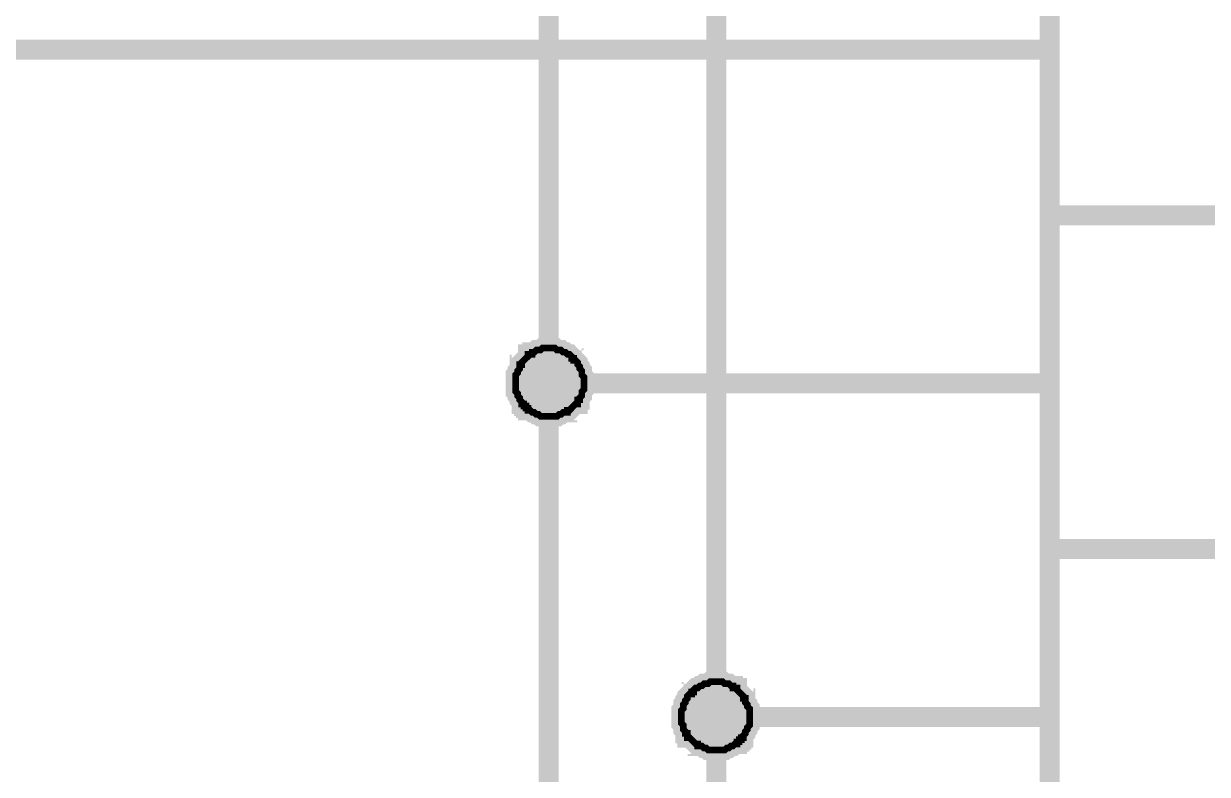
# Model space of a CAD drawing. Extents: x 260 to 1101, y 70 to 664.
# Drawn here: x 951.1 to 968.85, y 315.91 to 327.16 of the extents above; entities that cross this region are included whole.
import ezdxf

# ---------------------------------------------------------------- set-up
doc = ezdxf.new("R2010")
doc.units = 0
doc.header["$MEASUREMENT"] = 0
doc.layers.add('Sheet', color=255, linetype='CONTINUOUS')

msp = doc.modelspace()

# ---------------------------------------------------------------- linework, layer by layer
at = {"layer": 'Sheet', "const_width": 0.3}
msp.add_lwpolyline([(966.491, 399.283), (986.46, 399.283), (986.46, 274.27), (966.491, 274.27), (966.491, 399.283)], close=True, dxfattribs=at)
at = {"layer": 'Sheet'}
for points, const_width in [([(963.975, 336.776), (958.975, 336.776), (958.975, 321.771)], 0.3), ([(961.491, 331.775), (961.491, 316.769), (963.975, 316.769)], 0.3), ([(919.006, 306.797), (938.975, 306.797), (938.975, 326.773), (963.975, 326.773)], 0.3), ([(966.491, 326.773), (963.975, 326.773)], 0.3), ([(966.491, 324.287), (986.46, 324.287)], 0.3), ([(958.478, 321.771), (958.478, 321.802), (958.478, 321.833), (958.478, 321.833), (958.478, 321.864), (958.478, 321.895), (958.509, 321.926), (958.509, 321.957), (958.509, 321.957), (958.54, 321.989), (958.54, 322.02), (958.54, 322.051), (958.571, 322.051), (958.571, 322.082), (958.602, 322.113), (958.602, 322.113), (958.633, 322.144), (958.633, 322.144), (958.665, 322.175), (958.665, 322.206), (958.696, 322.206), (958.727, 322.206), (958.727, 322.237), (958.758, 322.237), (958.789, 322.268), (958.789, 322.268), (958.82, 322.268), (958.851, 322.268), (958.882, 322.299), (958.913, 322.299), (958.913, 322.299), (958.944, 322.299), (958.975, 322.299)], 0.3), ([(958.478, 321.771), (958.478, 321.802), (958.478, 321.833), (958.478, 321.833), (958.478, 321.864), (958.478, 321.895), (958.509, 321.926), (958.509, 321.957), (958.509, 321.957), (958.54, 321.989), (958.54, 322.02), (958.54, 322.051), (958.571, 322.051), (958.571, 322.082), (958.602, 322.113), (958.602, 322.113), (958.633, 322.144), (958.633, 322.144), (958.665, 322.175), (958.665, 322.206), (958.696, 322.206), (958.727, 322.206), (958.727, 322.237), (958.758, 322.237), (958.789, 322.268), (958.789, 322.268), (958.82, 322.268), (958.851, 322.268), (958.882, 322.299), (958.913, 322.299), (958.913, 322.299), (958.944, 322.299), (958.975, 322.299)], 0.3), ([(958.478, 321.771), (958.478, 321.802), (958.478, 321.833), (958.478, 321.833), (958.478, 321.864), (958.478, 321.895), (958.509, 321.926), (958.509, 321.957), (958.509, 321.957), (958.54, 321.989), (958.54, 322.02), (958.54, 322.051), (958.571, 322.051), (958.571, 322.082), (958.602, 322.113), (958.602, 322.113), (958.633, 322.144), (958.633, 322.144), (958.665, 322.175), (958.665, 322.206), (958.696, 322.206), (958.727, 322.206), (958.727, 322.237), (958.758, 322.237), (958.789, 322.268), (958.789, 322.268), (958.82, 322.268), (958.851, 322.268), (958.882, 322.299), (958.913, 322.299), (958.913, 322.299), (958.944, 322.299), (958.975, 322.299)], 0.3), ([(958.478, 321.771), (958.478, 321.802), (958.478, 321.833), (958.478, 321.833), (958.478, 321.864), (958.478, 321.895), (958.509, 321.926), (958.509, 321.957), (958.509, 321.957), (958.54, 321.989), (958.54, 322.02), (958.54, 322.051), (958.571, 322.051), (958.571, 322.082), (958.602, 322.113), (958.602, 322.113), (958.633, 322.144), (958.633, 322.144), (958.665, 322.175), (958.665, 322.206), (958.696, 322.206), (958.727, 322.206), (958.727, 322.237), (958.758, 322.237), (958.789, 322.268), (958.789, 322.268), (958.82, 322.268), (958.851, 322.268), (958.882, 322.299), (958.913, 322.299), (958.913, 322.299), (958.944, 322.299), (958.975, 322.299)], 0.3), ([(958.975, 322.299), (958.975, 322.299)], 0.3), ([(958.975, 322.299), (959.006, 322.299), (959.037, 322.299), (959.037, 322.299), (959.068, 322.299), (959.099, 322.268), (959.13, 322.268), (959.161, 322.268), (959.161, 322.268), (959.192, 322.237), (959.224, 322.237), (959.255, 322.206), (959.255, 322.206), (959.286, 322.206), (959.317, 322.175), (959.317, 322.144), (959.348, 322.144), (959.348, 322.113), (959.379, 322.113), (959.41, 322.082), (959.41, 322.051), (959.41, 322.051), (959.441, 322.02), (959.441, 321.989), (959.472, 321.957), (959.472, 321.957), (959.472, 321.926), (959.472, 321.895), (959.503, 321.864), (959.503, 321.833), (959.503, 321.833), (959.503, 321.802), (959.503, 321.771)], 0.3), ([(958.975, 322.299), (958.975, 322.299)], 0.3), ([(958.975, 322.299), (959.006, 322.299), (959.037, 322.299), (959.037, 322.299), (959.068, 322.299), (959.099, 322.268), (959.13, 322.268), (959.161, 322.268), (959.161, 322.268), (959.192, 322.237), (959.224, 322.237), (959.255, 322.206), (959.255, 322.206), (959.286, 322.206), (959.317, 322.175), (959.317, 322.144), (959.348, 322.144), (959.348, 322.113), (959.379, 322.113), (959.41, 322.082), (959.41, 322.051), (959.41, 322.051), (959.441, 322.02), (959.441, 321.989), (959.472, 321.957), (959.472, 321.957), (959.472, 321.926), (959.472, 321.895), (959.503, 321.864), (959.503, 321.833), (959.503, 321.833), (959.503, 321.802), (959.503, 321.771)], 0.3), ([(958.975, 322.299), (958.975, 322.299)], 0.3), ([(958.975, 322.299), (959.006, 322.299), (959.037, 322.299), (959.037, 322.299), (959.068, 322.299), (959.099, 322.268), (959.13, 322.268), (959.161, 322.268), (959.161, 322.268), (959.192, 322.237), (959.224, 322.237), (959.255, 322.206), (959.255, 322.206), (959.286, 322.206), (959.317, 322.175), (959.317, 322.144), (959.348, 322.144), (959.348, 322.113), (959.379, 322.113), (959.41, 322.082), (959.41, 322.051), (959.41, 322.051), (959.441, 322.02), (959.441, 321.989), (959.472, 321.957), (959.472, 321.957), (959.472, 321.926), (959.472, 321.895), (959.503, 321.864), (959.503, 321.833), (959.503, 321.833), (959.503, 321.802), (959.503, 321.771)], 0.3), ([(958.975, 322.299), (958.975, 322.299)], 0.3), ([(958.975, 322.299), (959.006, 322.299), (959.037, 322.299), (959.037, 322.299), (959.068, 322.299), (959.099, 322.268), (959.13, 322.268), (959.161, 322.268), (959.161, 322.268), (959.192, 322.237), (959.224, 322.237), (959.255, 322.206), (959.255, 322.206), (959.286, 322.206), (959.317, 322.175), (959.317, 322.144), (959.348, 322.144), (959.348, 322.113), (959.379, 322.113), (959.41, 322.082), (959.41, 322.051), (959.41, 322.051), (959.441, 322.02), (959.441, 321.989), (959.472, 321.957), (959.472, 321.957), (959.472, 321.926), (959.472, 321.895), (959.503, 321.864), (959.503, 321.833), (959.503, 321.833), (959.503, 321.802), (959.503, 321.771)], 0.3), ([(958.478, 321.771), (958.478, 321.802), (958.478, 321.833), (958.478, 321.833), (958.478, 321.864), (958.478, 321.895), (958.509, 321.926), (958.509, 321.957), (958.509, 321.957), (958.54, 321.989), (958.54, 322.02), (958.54, 322.051), (958.571, 322.051), (958.571, 322.082), (958.602, 322.113), (958.602, 322.113), (958.633, 322.144), (958.633, 322.144), (958.665, 322.175), (958.665, 322.206), (958.696, 322.206), (958.727, 322.206), (958.727, 322.237), (958.758, 322.237), (958.789, 322.268), (958.789, 322.268), (958.82, 322.268), (958.851, 322.268), (958.882, 322.299), (958.913, 322.299), (958.913, 322.299), (958.944, 322.299), (958.975, 322.299)], 0.0991), ([(958.478, 321.771), (958.478, 321.802), (958.478, 321.833), (958.478, 321.833), (958.478, 321.864), (958.478, 321.895), (958.509, 321.926), (958.509, 321.957), (958.509, 321.957), (958.54, 321.989), (958.54, 322.02), (958.54, 322.051), (958.571, 322.051), (958.571, 322.082), (958.602, 322.113), (958.602, 322.113), (958.633, 322.144), (958.633, 322.144), (958.665, 322.175), (958.665, 322.206), (958.696, 322.206), (958.727, 322.206), (958.727, 322.237), (958.758, 322.237), (958.789, 322.268), (958.789, 322.268), (958.82, 322.268), (958.851, 322.268), (958.882, 322.299), (958.913, 322.299), (958.913, 322.299), (958.944, 322.299), (958.975, 322.299)], 0.0991), ([(958.478, 321.771), (958.478, 321.802), (958.478, 321.833), (958.478, 321.833), (958.478, 321.864), (958.478, 321.895), (958.509, 321.926), (958.509, 321.957), (958.509, 321.957), (958.54, 321.989), (958.54, 322.02), (958.54, 322.051), (958.571, 322.051), (958.571, 322.082), (958.602, 322.113), (958.602, 322.113), (958.633, 322.144), (958.633, 322.144), (958.665, 322.175), (958.665, 322.206), (958.696, 322.206), (958.727, 322.206), (958.727, 322.237), (958.758, 322.237), (958.789, 322.268), (958.789, 322.268), (958.82, 322.268), (958.851, 322.268), (958.882, 322.299), (958.913, 322.299), (958.913, 322.299), (958.944, 322.299), (958.975, 322.299)], 0.0991), ([(958.478, 321.771), (958.478, 321.802), (958.478, 321.833), (958.478, 321.833), (958.478, 321.864), (958.478, 321.895), (958.509, 321.926), (958.509, 321.957), (958.509, 321.957), (958.54, 321.989), (958.54, 322.02), (958.54, 322.051), (958.571, 322.051), (958.571, 322.082), (958.602, 322.113), (958.602, 322.113), (958.633, 322.144), (958.633, 322.144), (958.665, 322.175), (958.665, 322.206), (958.696, 322.206), (958.727, 322.206), (958.727, 322.237), (958.758, 322.237), (958.789, 322.268), (958.789, 322.268), (958.82, 322.268), (958.851, 322.268), (958.882, 322.299), (958.913, 322.299), (958.913, 322.299), (958.944, 322.299), (958.975, 322.299)], 0.0991), ([(958.975, 322.299), (958.975, 322.299)], 0.0991), ([(958.975, 322.299), (959.006, 322.299), (959.037, 322.299), (959.037, 322.299), (959.068, 322.299), (959.099, 322.268), (959.13, 322.268), (959.161, 322.268), (959.161, 322.268), (959.192, 322.237), (959.224, 322.237), (959.255, 322.206), (959.255, 322.206), (959.286, 322.206), (959.317, 322.175), (959.317, 322.144), (959.348, 322.144), (959.348, 322.113), (959.379, 322.113), (959.41, 322.082), (959.41, 322.051), (959.41, 322.051), (959.441, 322.02), (959.441, 321.989), (959.472, 321.957), (959.472, 321.957), (959.472, 321.926), (959.472, 321.895), (959.503, 321.864), (959.503, 321.833), (959.503, 321.833), (959.503, 321.802), (959.503, 321.771)], 0.0991), ([(958.975, 322.299), (958.975, 322.299)], 0.0991), ([(958.975, 322.299), (959.006, 322.299), (959.037, 322.299), (959.037, 322.299), (959.068, 322.299), (959.099, 322.268), (959.13, 322.268), (959.161, 322.268), (959.161, 322.268), (959.192, 322.237), (959.224, 322.237), (959.255, 322.206), (959.255, 322.206), (959.286, 322.206), (959.317, 322.175), (959.317, 322.144), (959.348, 322.144), (959.348, 322.113), (959.379, 322.113), (959.41, 322.082), (959.41, 322.051), (959.41, 322.051), (959.441, 322.02), (959.441, 321.989), (959.472, 321.957), (959.472, 321.957), (959.472, 321.926), (959.472, 321.895), (959.503, 321.864), (959.503, 321.833), (959.503, 321.833), (959.503, 321.802), (959.503, 321.771)], 0.0991), ([(958.975, 322.299), (958.975, 322.299)], 0.0991), ([(958.975, 322.299), (959.006, 322.299), (959.037, 322.299), (959.037, 322.299), (959.068, 322.299), (959.099, 322.268), (959.13, 322.268), (959.161, 322.268), (959.161, 322.268), (959.192, 322.237), (959.224, 322.237), (959.255, 322.206), (959.255, 322.206), (959.286, 322.206), (959.317, 322.175), (959.317, 322.144), (959.348, 322.144), (959.348, 322.113), (959.379, 322.113), (959.41, 322.082), (959.41, 322.051), (959.41, 322.051), (959.441, 322.02), (959.441, 321.989), (959.472, 321.957), (959.472, 321.957), (959.472, 321.926), (959.472, 321.895), (959.503, 321.864), (959.503, 321.833), (959.503, 321.833), (959.503, 321.802), (959.503, 321.771)], 0.0991), ([(958.975, 322.299), (958.975, 322.299)], 0.0991), ([(958.975, 322.299), (959.006, 322.299), (959.037, 322.299), (959.037, 322.299), (959.068, 322.299), (959.099, 322.268), (959.13, 322.268), (959.161, 322.268), (959.161, 322.268), (959.192, 322.237), (959.224, 322.237), (959.255, 322.206), (959.255, 322.206), (959.286, 322.206), (959.317, 322.175), (959.317, 322.144), (959.348, 322.144), (959.348, 322.113), (959.379, 322.113), (959.41, 322.082), (959.41, 322.051), (959.41, 322.051), (959.441, 322.02), (959.441, 321.989), (959.472, 321.957), (959.472, 321.957), (959.472, 321.926), (959.472, 321.895), (959.503, 321.864), (959.503, 321.833), (959.503, 321.833), (959.503, 321.802), (959.503, 321.771)], 0.0991), ([(958.975, 321.274), (958.944, 321.274), (958.913, 321.274), (958.913, 321.274), (958.882, 321.274), (958.851, 321.274), (958.82, 321.305), (958.789, 321.305), (958.789, 321.305), (958.758, 321.336), (958.727, 321.336), (958.727, 321.336), (958.696, 321.367), (958.665, 321.367), (958.665, 321.398), (958.633, 321.398), (958.633, 321.429), (958.602, 321.429), (958.602, 321.46), (958.571, 321.46), (958.571, 321.491), (958.54, 321.523), (958.54, 321.523), (958.54, 321.554), (958.509, 321.585), (958.509, 321.585), (958.509, 321.616), (958.478, 321.647), (958.478, 321.678), (958.478, 321.709), (958.478, 321.709), (958.478, 321.74), (958.478, 321.771)], 0.3), ([(958.478, 321.771), (958.478, 321.771)], 0.3), ([(958.975, 321.274), (958.944, 321.274), (958.913, 321.274), (958.913, 321.274), (958.882, 321.274), (958.851, 321.274), (958.82, 321.305), (958.789, 321.305), (958.789, 321.305), (958.758, 321.336), (958.727, 321.336), (958.727, 321.336), (958.696, 321.367), (958.665, 321.367), (958.665, 321.398), (958.633, 321.398), (958.633, 321.429), (958.602, 321.429), (958.602, 321.46), (958.571, 321.46), (958.571, 321.491), (958.54, 321.523), (958.54, 321.523), (958.54, 321.554), (958.509, 321.585), (958.509, 321.585), (958.509, 321.616), (958.478, 321.647), (958.478, 321.678), (958.478, 321.709), (958.478, 321.709), (958.478, 321.74), (958.478, 321.771)], 0.3), ([(958.478, 321.771), (958.478, 321.771)], 0.3), ([(958.975, 321.274), (958.944, 321.274), (958.913, 321.274), (958.913, 321.274), (958.882, 321.274), (958.851, 321.274), (958.82, 321.305), (958.789, 321.305), (958.789, 321.305), (958.758, 321.336), (958.727, 321.336), (958.727, 321.336), (958.696, 321.367), (958.665, 321.367), (958.665, 321.398), (958.633, 321.398), (958.633, 321.429), (958.602, 321.429), (958.602, 321.46), (958.571, 321.46), (958.571, 321.491), (958.54, 321.523), (958.54, 321.523), (958.54, 321.554), (958.509, 321.585), (958.509, 321.585), (958.509, 321.616), (958.478, 321.647), (958.478, 321.678), (958.478, 321.709), (958.478, 321.709), (958.478, 321.74), (958.478, 321.771)], 0.3), ([(958.478, 321.771), (958.478, 321.771)], 0.3), ([(958.975, 321.274), (958.944, 321.274), (958.913, 321.274), (958.913, 321.274), (958.882, 321.274), (958.851, 321.274), (958.82, 321.305), (958.789, 321.305), (958.789, 321.305), (958.758, 321.336), (958.727, 321.336), (958.727, 321.336), (958.696, 321.367), (958.665, 321.367), (958.665, 321.398), (958.633, 321.398), (958.633, 321.429), (958.602, 321.429), (958.602, 321.46), (958.571, 321.46), (958.571, 321.491), (958.54, 321.523), (958.54, 321.523), (958.54, 321.554), (958.509, 321.585), (958.509, 321.585), (958.509, 321.616), (958.478, 321.647), (958.478, 321.678), (958.478, 321.709), (958.478, 321.709), (958.478, 321.74), (958.478, 321.771)], 0.3), ([(958.478, 321.771), (958.478, 321.771)], 0.3), ([(963.975, 321.771), (958.975, 321.771), (958.975, 306.797)], 0.3), ([(959.503, 321.771), (959.503, 321.74), (959.503, 321.709), (959.503, 321.709), (959.503, 321.678), (959.472, 321.647), (959.472, 321.616), (959.472, 321.585), (959.472, 321.585), (959.441, 321.554), (959.441, 321.523), (959.41, 321.523), (959.41, 321.491), (959.41, 321.46), (959.379, 321.46), (959.348, 321.429), (959.348, 321.429), (959.317, 321.398), (959.317, 321.398), (959.286, 321.367), (959.255, 321.367), (959.255, 321.336), (959.224, 321.336), (959.192, 321.336), (959.161, 321.305), (959.161, 321.305), (959.13, 321.305), (959.099, 321.274), (959.068, 321.274), (959.037, 321.274), (959.037, 321.274), (959.006, 321.274), (958.975, 321.274)], 0.3), ([(959.503, 321.771), (959.503, 321.74), (959.503, 321.709), (959.503, 321.709), (959.503, 321.678), (959.472, 321.647), (959.472, 321.616), (959.472, 321.585), (959.472, 321.585), (959.441, 321.554), (959.441, 321.523), (959.41, 321.523), (959.41, 321.491), (959.41, 321.46), (959.379, 321.46), (959.348, 321.429), (959.348, 321.429), (959.317, 321.398), (959.317, 321.398), (959.286, 321.367), (959.255, 321.367), (959.255, 321.336), (959.224, 321.336), (959.192, 321.336), (959.161, 321.305), (959.161, 321.305), (959.13, 321.305), (959.099, 321.274), (959.068, 321.274), (959.037, 321.274), (959.037, 321.274), (959.006, 321.274), (958.975, 321.274)], 0.3), ([(959.503, 321.771), (959.503, 321.74), (959.503, 321.709), (959.503, 321.709), (959.503, 321.678), (959.472, 321.647), (959.472, 321.616), (959.472, 321.585), (959.472, 321.585), (959.441, 321.554), (959.441, 321.523), (959.41, 321.523), (959.41, 321.491), (959.41, 321.46), (959.379, 321.46), (959.348, 321.429), (959.348, 321.429), (959.317, 321.398), (959.317, 321.398), (959.286, 321.367), (959.255, 321.367), (959.255, 321.336), (959.224, 321.336), (959.192, 321.336), (959.161, 321.305), (959.161, 321.305), (959.13, 321.305), (959.099, 321.274), (959.068, 321.274), (959.037, 321.274), (959.037, 321.274), (959.006, 321.274), (958.975, 321.274)], 0.3), ([(959.503, 321.771), (959.503, 321.74), (959.503, 321.709), (959.503, 321.709), (959.503, 321.678), (959.472, 321.647), (959.472, 321.616), (959.472, 321.585), (959.472, 321.585), (959.441, 321.554), (959.441, 321.523), (959.41, 321.523), (959.41, 321.491), (959.41, 321.46), (959.379, 321.46), (959.348, 321.429), (959.348, 321.429), (959.317, 321.398), (959.317, 321.398), (959.286, 321.367), (959.255, 321.367), (959.255, 321.336), (959.224, 321.336), (959.192, 321.336), (959.161, 321.305), (959.161, 321.305), (959.13, 321.305), (959.099, 321.274), (959.068, 321.274), (959.037, 321.274), (959.037, 321.274), (959.006, 321.274), (958.975, 321.274)], 0.3), ([(959.503, 321.771), (959.503, 321.771), (959.503, 321.771), (959.503, 321.771), (959.503, 321.771), (959.503, 321.771), (959.503, 321.771), (959.503, 321.771), (959.503, 321.771), (959.503, 321.771), (959.503, 321.771), (959.503, 321.771), (959.503, 321.771), (959.503, 321.771), (959.503, 321.771), (959.503, 321.771), (959.503, 321.771), (959.503, 321.771), (959.503, 321.771), (959.503, 321.771), (959.503, 321.771), (959.503, 321.771), (959.503, 321.771), (959.503, 321.771), (959.503, 321.771), (959.503, 321.771), (959.503, 321.771), (959.503, 321.771), (959.503, 321.771), (959.503, 321.771), (959.503, 321.771), (959.503, 321.771), (959.503, 321.771)], 0.3), ([(959.503, 321.771), (959.503, 321.771)], 0.3), ([(959.503, 321.771), (959.503, 321.771), (959.503, 321.771), (959.503, 321.771), (959.503, 321.771), (959.503, 321.771), (959.503, 321.771), (959.503, 321.771), (959.503, 321.771), (959.503, 321.771), (959.503, 321.771), (959.503, 321.771), (959.503, 321.771), (959.503, 321.771), (959.503, 321.771), (959.503, 321.771), (959.503, 321.771), (959.503, 321.771), (959.503, 321.771), (959.503, 321.771), (959.503, 321.771), (959.503, 321.771), (959.503, 321.771), (959.503, 321.771), (959.503, 321.771), (959.503, 321.771), (959.503, 321.771), (959.503, 321.771), (959.503, 321.771), (959.503, 321.771), (959.503, 321.771), (959.503, 321.771), (959.503, 321.771)], 0.3), ([(959.503, 321.771), (959.503, 321.771)], 0.3), ([(959.503, 321.771), (959.503, 321.771), (959.503, 321.771), (959.503, 321.771), (959.503, 321.771), (959.503, 321.771), (959.503, 321.771), (959.503, 321.771), (959.503, 321.771), (959.503, 321.771), (959.503, 321.771), (959.503, 321.771), (959.503, 321.771), (959.503, 321.771), (959.503, 321.771), (959.503, 321.771), (959.503, 321.771), (959.503, 321.771), (959.503, 321.771), (959.503, 321.771), (959.503, 321.771), (959.503, 321.771), (959.503, 321.771), (959.503, 321.771), (959.503, 321.771), (959.503, 321.771), (959.503, 321.771), (959.503, 321.771), (959.503, 321.771), (959.503, 321.771), (959.503, 321.771), (959.503, 321.771), (959.503, 321.771)], 0.3), ([(959.503, 321.771), (959.503, 321.771)], 0.3), ([(959.503, 321.771), (959.503, 321.771), (959.503, 321.771), (959.503, 321.771), (959.503, 321.771), (959.503, 321.771), (959.503, 321.771), (959.503, 321.771), (959.503, 321.771), (959.503, 321.771), (959.503, 321.771), (959.503, 321.771), (959.503, 321.771), (959.503, 321.771), (959.503, 321.771), (959.503, 321.771), (959.503, 321.771), (959.503, 321.771), (959.503, 321.771), (959.503, 321.771), (959.503, 321.771), (959.503, 321.771), (959.503, 321.771), (959.503, 321.771), (959.503, 321.771), (959.503, 321.771), (959.503, 321.771), (959.503, 321.771), (959.503, 321.771), (959.503, 321.771), (959.503, 321.771), (959.503, 321.771), (959.503, 321.771)], 0.3), ([(959.503, 321.771), (959.503, 321.771)], 0.3), ([(966.491, 321.771), (963.975, 321.771)], 0.3), ([(958.975, 321.274), (958.944, 321.274), (958.913, 321.274), (958.913, 321.274), (958.882, 321.274), (958.851, 321.274), (958.82, 321.305), (958.789, 321.305), (958.789, 321.305), (958.758, 321.336), (958.727, 321.336), (958.727, 321.336), (958.696, 321.367), (958.665, 321.367), (958.665, 321.398), (958.633, 321.398), (958.633, 321.429), (958.602, 321.429), (958.602, 321.46), (958.571, 321.46), (958.571, 321.491), (958.54, 321.523), (958.54, 321.523), (958.54, 321.554), (958.509, 321.585), (958.509, 321.585), (958.509, 321.616), (958.478, 321.647), (958.478, 321.678), (958.478, 321.709), (958.478, 321.709), (958.478, 321.74), (958.478, 321.771)], 0.0991), ([(958.478, 321.771), (958.478, 321.771)], 0.0991), ([(958.975, 321.274), (958.944, 321.274), (958.913, 321.274), (958.913, 321.274), (958.882, 321.274), (958.851, 321.274), (958.82, 321.305), (958.789, 321.305), (958.789, 321.305), (958.758, 321.336), (958.727, 321.336), (958.727, 321.336), (958.696, 321.367), (958.665, 321.367), (958.665, 321.398), (958.633, 321.398), (958.633, 321.429), (958.602, 321.429), (958.602, 321.46), (958.571, 321.46), (958.571, 321.491), (958.54, 321.523), (958.54, 321.523), (958.54, 321.554), (958.509, 321.585), (958.509, 321.585), (958.509, 321.616), (958.478, 321.647), (958.478, 321.678), (958.478, 321.709), (958.478, 321.709), (958.478, 321.74), (958.478, 321.771)], 0.0991), ([(958.478, 321.771), (958.478, 321.771)], 0.0991), ([(958.975, 321.274), (958.944, 321.274), (958.913, 321.274), (958.913, 321.274), (958.882, 321.274), (958.851, 321.274), (958.82, 321.305), (958.789, 321.305), (958.789, 321.305), (958.758, 321.336), (958.727, 321.336), (958.727, 321.336), (958.696, 321.367), (958.665, 321.367), (958.665, 321.398), (958.633, 321.398), (958.633, 321.429), (958.602, 321.429), (958.602, 321.46), (958.571, 321.46), (958.571, 321.491), (958.54, 321.523), (958.54, 321.523), (958.54, 321.554), (958.509, 321.585), (958.509, 321.585), (958.509, 321.616), (958.478, 321.647), (958.478, 321.678), (958.478, 321.709), (958.478, 321.709), (958.478, 321.74), (958.478, 321.771)], 0.0991), ([(958.478, 321.771), (958.478, 321.771)], 0.0991), ([(958.975, 321.274), (958.944, 321.274), (958.913, 321.274), (958.913, 321.274), (958.882, 321.274), (958.851, 321.274), (958.82, 321.305), (958.789, 321.305), (958.789, 321.305), (958.758, 321.336), (958.727, 321.336), (958.727, 321.336), (958.696, 321.367), (958.665, 321.367), (958.665, 321.398), (958.633, 321.398), (958.633, 321.429), (958.602, 321.429), (958.602, 321.46), (958.571, 321.46), (958.571, 321.491), (958.54, 321.523), (958.54, 321.523), (958.54, 321.554), (958.509, 321.585), (958.509, 321.585), (958.509, 321.616), (958.478, 321.647), (958.478, 321.678), (958.478, 321.709), (958.478, 321.709), (958.478, 321.74), (958.478, 321.771)], 0.0991), ([(958.478, 321.771), (958.478, 321.771)], 0.0991), ([(959.503, 321.771), (959.503, 321.74), (959.503, 321.709), (959.503, 321.709), (959.503, 321.678), (959.472, 321.647), (959.472, 321.616), (959.472, 321.585), (959.472, 321.585), (959.441, 321.554), (959.441, 321.523), (959.41, 321.523), (959.41, 321.491), (959.41, 321.46), (959.379, 321.46), (959.348, 321.429), (959.348, 321.429), (959.317, 321.398), (959.317, 321.398), (959.286, 321.367), (959.255, 321.367), (959.255, 321.336), (959.224, 321.336), (959.192, 321.336), (959.161, 321.305), (959.161, 321.305), (959.13, 321.305), (959.099, 321.274), (959.068, 321.274), (959.037, 321.274), (959.037, 321.274), (959.006, 321.274), (958.975, 321.274)], 0.0991), ([(959.503, 321.771), (959.503, 321.74), (959.503, 321.709), (959.503, 321.709), (959.503, 321.678), (959.472, 321.647), (959.472, 321.616), (959.472, 321.585), (959.472, 321.585), (959.441, 321.554), (959.441, 321.523), (959.41, 321.523), (959.41, 321.491), (959.41, 321.46), (959.379, 321.46), (959.348, 321.429), (959.348, 321.429), (959.317, 321.398), (959.317, 321.398), (959.286, 321.367), (959.255, 321.367), (959.255, 321.336), (959.224, 321.336), (959.192, 321.336), (959.161, 321.305), (959.161, 321.305), (959.13, 321.305), (959.099, 321.274), (959.068, 321.274), (959.037, 321.274), (959.037, 321.274), (959.006, 321.274), (958.975, 321.274)], 0.0991), ([(959.503, 321.771), (959.503, 321.74), (959.503, 321.709), (959.503, 321.709), (959.503, 321.678), (959.472, 321.647), (959.472, 321.616), (959.472, 321.585), (959.472, 321.585), (959.441, 321.554), (959.441, 321.523), (959.41, 321.523), (959.41, 321.491), (959.41, 321.46), (959.379, 321.46), (959.348, 321.429), (959.348, 321.429), (959.317, 321.398), (959.317, 321.398), (959.286, 321.367), (959.255, 321.367), (959.255, 321.336), (959.224, 321.336), (959.192, 321.336), (959.161, 321.305), (959.161, 321.305), (959.13, 321.305), (959.099, 321.274), (959.068, 321.274), (959.037, 321.274), (959.037, 321.274), (959.006, 321.274), (958.975, 321.274)], 0.0991), ([(959.503, 321.771), (959.503, 321.74), (959.503, 321.709), (959.503, 321.709), (959.503, 321.678), (959.472, 321.647), (959.472, 321.616), (959.472, 321.585), (959.472, 321.585), (959.441, 321.554), (959.441, 321.523), (959.41, 321.523), (959.41, 321.491), (959.41, 321.46), (959.379, 321.46), (959.348, 321.429), (959.348, 321.429), (959.317, 321.398), (959.317, 321.398), (959.286, 321.367), (959.255, 321.367), (959.255, 321.336), (959.224, 321.336), (959.192, 321.336), (959.161, 321.305), (959.161, 321.305), (959.13, 321.305), (959.099, 321.274), (959.068, 321.274), (959.037, 321.274), (959.037, 321.274), (959.006, 321.274), (958.975, 321.274)], 0.0991), ([(959.503, 321.771), (959.503, 321.771), (959.503, 321.771), (959.503, 321.771), (959.503, 321.771), (959.503, 321.771), (959.503, 321.771), (959.503, 321.771), (959.503, 321.771), (959.503, 321.771), (959.503, 321.771), (959.503, 321.771), (959.503, 321.771), (959.503, 321.771), (959.503, 321.771), (959.503, 321.771), (959.503, 321.771), (959.503, 321.771), (959.503, 321.771), (959.503, 321.771), (959.503, 321.771), (959.503, 321.771), (959.503, 321.771), (959.503, 321.771), (959.503, 321.771), (959.503, 321.771), (959.503, 321.771), (959.503, 321.771), (959.503, 321.771), (959.503, 321.771), (959.503, 321.771), (959.503, 321.771), (959.503, 321.771)], 0.0991), ([(959.503, 321.771), (959.503, 321.771)], 0.0991), ([(959.503, 321.771), (959.503, 321.771), (959.503, 321.771), (959.503, 321.771), (959.503, 321.771), (959.503, 321.771), (959.503, 321.771), (959.503, 321.771), (959.503, 321.771), (959.503, 321.771), (959.503, 321.771), (959.503, 321.771), (959.503, 321.771), (959.503, 321.771), (959.503, 321.771), (959.503, 321.771), (959.503, 321.771), (959.503, 321.771), (959.503, 321.771), (959.503, 321.771), (959.503, 321.771), (959.503, 321.771), (959.503, 321.771), (959.503, 321.771), (959.503, 321.771), (959.503, 321.771), (959.503, 321.771), (959.503, 321.771), (959.503, 321.771), (959.503, 321.771), (959.503, 321.771), (959.503, 321.771), (959.503, 321.771)], 0.0991), ([(959.503, 321.771), (959.503, 321.771)], 0.0991), ([(959.503, 321.771), (959.503, 321.771), (959.503, 321.771), (959.503, 321.771), (959.503, 321.771), (959.503, 321.771), (959.503, 321.771), (959.503, 321.771), (959.503, 321.771), (959.503, 321.771), (959.503, 321.771), (959.503, 321.771), (959.503, 321.771), (959.503, 321.771), (959.503, 321.771), (959.503, 321.771), (959.503, 321.771), (959.503, 321.771), (959.503, 321.771), (959.503, 321.771), (959.503, 321.771), (959.503, 321.771), (959.503, 321.771), (959.503, 321.771), (959.503, 321.771), (959.503, 321.771), (959.503, 321.771), (959.503, 321.771), (959.503, 321.771), (959.503, 321.771), (959.503, 321.771), (959.503, 321.771), (959.503, 321.771)], 0.0991), ([(959.503, 321.771), (959.503, 321.771)], 0.0991), ([(959.503, 321.771), (959.503, 321.771), (959.503, 321.771), (959.503, 321.771), (959.503, 321.771), (959.503, 321.771), (959.503, 321.771), (959.503, 321.771), (959.503, 321.771), (959.503, 321.771), (959.503, 321.771), (959.503, 321.771), (959.503, 321.771), (959.503, 321.771), (959.503, 321.771), (959.503, 321.771), (959.503, 321.771), (959.503, 321.771), (959.503, 321.771), (959.503, 321.771), (959.503, 321.771), (959.503, 321.771), (959.503, 321.771), (959.503, 321.771), (959.503, 321.771), (959.503, 321.771), (959.503, 321.771), (959.503, 321.771), (959.503, 321.771), (959.503, 321.771), (959.503, 321.771), (959.503, 321.771), (959.503, 321.771)], 0.0991), ([(959.503, 321.771), (959.503, 321.771)], 0.0991), ([(966.491, 319.286), (986.46, 319.286)], 0.3), ([(960.963, 316.769), (960.963, 316.8), (960.963, 316.831), (960.963, 316.831), (960.963, 316.862), (960.994, 316.894), (960.994, 316.925), (960.994, 316.956), (960.994, 316.956), (961.025, 316.987), (961.025, 317.018), (961.056, 317.049), (961.056, 317.049), (961.056, 317.08), (961.087, 317.111), (961.118, 317.111), (961.118, 317.142), (961.149, 317.142), (961.149, 317.173), (961.18, 317.204), (961.211, 317.204), (961.211, 317.204), (961.242, 317.235), (961.273, 317.235), (961.304, 317.266), (961.304, 317.266), (961.335, 317.266), (961.366, 317.266), (961.397, 317.297), (961.429, 317.297), (961.429, 317.297), (961.46, 317.297), (961.491, 317.297)], 0.3), ([(960.963, 316.769), (960.963, 316.8), (960.963, 316.831), (960.963, 316.831), (960.963, 316.862), (960.994, 316.894), (960.994, 316.925), (960.994, 316.956), (960.994, 316.956), (961.025, 316.987), (961.025, 317.018), (961.056, 317.049), (961.056, 317.049), (961.056, 317.08), (961.087, 317.111), (961.118, 317.111), (961.118, 317.142), (961.149, 317.142), (961.149, 317.173), (961.18, 317.204), (961.211, 317.204), (961.211, 317.204), (961.242, 317.235), (961.273, 317.235), (961.304, 317.266), (961.304, 317.266), (961.335, 317.266), (961.366, 317.266), (961.397, 317.297), (961.429, 317.297), (961.429, 317.297), (961.46, 317.297), (961.491, 317.297)], 0.3), ([(960.963, 316.769), (960.963, 316.8), (960.963, 316.831), (960.963, 316.831), (960.963, 316.862), (960.994, 316.894), (960.994, 316.925), (960.994, 316.956), (960.994, 316.956), (961.025, 316.987), (961.025, 317.018), (961.056, 317.049), (961.056, 317.049), (961.056, 317.08), (961.087, 317.111), (961.118, 317.111), (961.118, 317.142), (961.149, 317.142), (961.149, 317.173), (961.18, 317.204), (961.211, 317.204), (961.211, 317.204), (961.242, 317.235), (961.273, 317.235), (961.304, 317.266), (961.304, 317.266), (961.335, 317.266), (961.366, 317.266), (961.397, 317.297), (961.429, 317.297), (961.429, 317.297), (961.46, 317.297), (961.491, 317.297)], 0.3), ([(960.963, 316.769), (960.963, 316.8), (960.963, 316.831), (960.963, 316.831), (960.963, 316.862), (960.994, 316.894), (960.994, 316.925), (960.994, 316.956), (960.994, 316.956), (961.025, 316.987), (961.025, 317.018), (961.056, 317.049), (961.056, 317.049), (961.056, 317.08), (961.087, 317.111), (961.118, 317.111), (961.118, 317.142), (961.149, 317.142), (961.149, 317.173), (961.18, 317.204), (961.211, 317.204), (961.211, 317.204), (961.242, 317.235), (961.273, 317.235), (961.304, 317.266), (961.304, 317.266), (961.335, 317.266), (961.366, 317.266), (961.397, 317.297), (961.429, 317.297), (961.429, 317.297), (961.46, 317.297), (961.491, 317.297)], 0.3), ([(960.963, 316.769), (960.963, 316.8), (960.963, 316.831), (960.963, 316.831), (960.963, 316.862), (960.994, 316.894), (960.994, 316.925), (960.994, 316.956), (960.994, 316.956), (961.025, 316.987), (961.025, 317.018), (961.056, 317.049), (961.056, 317.049), (961.056, 317.08), (961.087, 317.111), (961.118, 317.111), (961.118, 317.142), (961.149, 317.142), (961.149, 317.173), (961.18, 317.204), (961.211, 317.204), (961.211, 317.204), (961.242, 317.235), (961.273, 317.235), (961.304, 317.266), (961.304, 317.266), (961.335, 317.266), (961.366, 317.266), (961.397, 317.297), (961.429, 317.297), (961.429, 317.297), (961.46, 317.297), (961.491, 317.297)], 0.0991), ([(960.963, 316.769), (960.963, 316.8), (960.963, 316.831), (960.963, 316.831), (960.963, 316.862), (960.994, 316.894), (960.994, 316.925), (960.994, 316.956), (960.994, 316.956), (961.025, 316.987), (961.025, 317.018), (961.056, 317.049), (961.056, 317.049), (961.056, 317.08), (961.087, 317.111), (961.118, 317.111), (961.118, 317.142), (961.149, 317.142), (961.149, 317.173), (961.18, 317.204), (961.211, 317.204), (961.211, 317.204), (961.242, 317.235), (961.273, 317.235), (961.304, 317.266), (961.304, 317.266), (961.335, 317.266), (961.366, 317.266), (961.397, 317.297), (961.429, 317.297), (961.429, 317.297), (961.46, 317.297), (961.491, 317.297)], 0.0991), ([(960.963, 316.769), (960.963, 316.8), (960.963, 316.831), (960.963, 316.831), (960.963, 316.862), (960.994, 316.894), (960.994, 316.925), (960.994, 316.956), (960.994, 316.956), (961.025, 316.987), (961.025, 317.018), (961.056, 317.049), (961.056, 317.049), (961.056, 317.08), (961.087, 317.111), (961.118, 317.111), (961.118, 317.142), (961.149, 317.142), (961.149, 317.173), (961.18, 317.204), (961.211, 317.204), (961.211, 317.204), (961.242, 317.235), (961.273, 317.235), (961.304, 317.266), (961.304, 317.266), (961.335, 317.266), (961.366, 317.266), (961.397, 317.297), (961.429, 317.297), (961.429, 317.297), (961.46, 317.297), (961.491, 317.297)], 0.0991), ([(960.963, 316.769), (960.963, 316.8), (960.963, 316.831), (960.963, 316.831), (960.963, 316.862), (960.994, 316.894), (960.994, 316.925), (960.994, 316.956), (960.994, 316.956), (961.025, 316.987), (961.025, 317.018), (961.056, 317.049), (961.056, 317.049), (961.056, 317.08), (961.087, 317.111), (961.118, 317.111), (961.118, 317.142), (961.149, 317.142), (961.149, 317.173), (961.18, 317.204), (961.211, 317.204), (961.211, 317.204), (961.242, 317.235), (961.273, 317.235), (961.304, 317.266), (961.304, 317.266), (961.335, 317.266), (961.366, 317.266), (961.397, 317.297), (961.429, 317.297), (961.429, 317.297), (961.46, 317.297), (961.491, 317.297)], 0.0991), ([(961.491, 317.297), (961.491, 317.297)], 0.3), ([(961.491, 317.297), (961.522, 317.297), (961.553, 317.297), (961.553, 317.297), (961.584, 317.297), (961.615, 317.266), (961.646, 317.266), (961.677, 317.266), (961.677, 317.266), (961.708, 317.235), (961.739, 317.235), (961.739, 317.204), (961.77, 317.204), (961.801, 317.204), (961.801, 317.173), (961.832, 317.142), (961.832, 317.142), (961.863, 317.111), (961.863, 317.111), (961.894, 317.08), (961.894, 317.049), (961.925, 317.049), (961.925, 317.018), (961.925, 316.987), (961.956, 316.956), (961.956, 316.956), (961.956, 316.925), (961.988, 316.894), (961.988, 316.862), (961.988, 316.831), (961.988, 316.831), (961.988, 316.8), (961.988, 316.769)], 0.3), ([(961.491, 317.297), (961.491, 317.297)], 0.3), ([(961.491, 317.297), (961.522, 317.297), (961.553, 317.297), (961.553, 317.297), (961.584, 317.297), (961.615, 317.266), (961.646, 317.266), (961.677, 317.266), (961.677, 317.266), (961.708, 317.235), (961.739, 317.235), (961.739, 317.204), (961.77, 317.204), (961.801, 317.204), (961.801, 317.173), (961.832, 317.142), (961.832, 317.142), (961.863, 317.111), (961.863, 317.111), (961.894, 317.08), (961.894, 317.049), (961.925, 317.049), (961.925, 317.018), (961.925, 316.987), (961.956, 316.956), (961.956, 316.956), (961.956, 316.925), (961.988, 316.894), (961.988, 316.862), (961.988, 316.831), (961.988, 316.831), (961.988, 316.8), (961.988, 316.769)], 0.3), ([(961.491, 317.297), (961.491, 317.297)], 0.3), ([(961.491, 317.297), (961.522, 317.297), (961.553, 317.297), (961.553, 317.297), (961.584, 317.297), (961.615, 317.266), (961.646, 317.266), (961.677, 317.266), (961.677, 317.266), (961.708, 317.235), (961.739, 317.235), (961.739, 317.204), (961.77, 317.204), (961.801, 317.204), (961.801, 317.173), (961.832, 317.142), (961.832, 317.142), (961.863, 317.111), (961.863, 317.111), (961.894, 317.08), (961.894, 317.049), (961.925, 317.049), (961.925, 317.018), (961.925, 316.987), (961.956, 316.956), (961.956, 316.956), (961.956, 316.925), (961.988, 316.894), (961.988, 316.862), (961.988, 316.831), (961.988, 316.831), (961.988, 316.8), (961.988, 316.769)], 0.3), ([(961.491, 317.297), (961.491, 317.297)], 0.3), ([(961.491, 317.297), (961.522, 317.297), (961.553, 317.297), (961.553, 317.297), (961.584, 317.297), (961.615, 317.266), (961.646, 317.266), (961.677, 317.266), (961.677, 317.266), (961.708, 317.235), (961.739, 317.235), (961.739, 317.204), (961.77, 317.204), (961.801, 317.204), (961.801, 317.173), (961.832, 317.142), (961.832, 317.142), (961.863, 317.111), (961.863, 317.111), (961.894, 317.08), (961.894, 317.049), (961.925, 317.049), (961.925, 317.018), (961.925, 316.987), (961.956, 316.956), (961.956, 316.956), (961.956, 316.925), (961.988, 316.894), (961.988, 316.862), (961.988, 316.831), (961.988, 316.831), (961.988, 316.8), (961.988, 316.769)], 0.3), ([(961.491, 317.297), (961.491, 317.297)], 0.0991), ([(961.491, 317.297), (961.522, 317.297), (961.553, 317.297), (961.553, 317.297), (961.584, 317.297), (961.615, 317.266), (961.646, 317.266), (961.677, 317.266), (961.677, 317.266), (961.708, 317.235), (961.739, 317.235), (961.739, 317.204), (961.77, 317.204), (961.801, 317.204), (961.801, 317.173), (961.832, 317.142), (961.832, 317.142), (961.863, 317.111), (961.863, 317.111), (961.894, 317.08), (961.894, 317.049), (961.925, 317.049), (961.925, 317.018), (961.925, 316.987), (961.956, 316.956), (961.956, 316.956), (961.956, 316.925), (961.988, 316.894), (961.988, 316.862), (961.988, 316.831), (961.988, 316.831), (961.988, 316.8), (961.988, 316.769)], 0.0991), ([(961.491, 317.297), (961.491, 317.297)], 0.0991), ([(961.491, 317.297), (961.522, 317.297), (961.553, 317.297), (961.553, 317.297), (961.584, 317.297), (961.615, 317.266), (961.646, 317.266), (961.677, 317.266), (961.677, 317.266), (961.708, 317.235), (961.739, 317.235), (961.739, 317.204), (961.77, 317.204), (961.801, 317.204), (961.801, 317.173), (961.832, 317.142), (961.832, 317.142), (961.863, 317.111), (961.863, 317.111), (961.894, 317.08), (961.894, 317.049), (961.925, 317.049), (961.925, 317.018), (961.925, 316.987), (961.956, 316.956), (961.956, 316.956), (961.956, 316.925), (961.988, 316.894), (961.988, 316.862), (961.988, 316.831), (961.988, 316.831), (961.988, 316.8), (961.988, 316.769)], 0.0991), ([(961.491, 317.297), (961.491, 317.297)], 0.0991), ([(961.491, 317.297), (961.522, 317.297), (961.553, 317.297), (961.553, 317.297), (961.584, 317.297), (961.615, 317.266), (961.646, 317.266), (961.677, 317.266), (961.677, 317.266), (961.708, 317.235), (961.739, 317.235), (961.739, 317.204), (961.77, 317.204), (961.801, 317.204), (961.801, 317.173), (961.832, 317.142), (961.832, 317.142), (961.863, 317.111), (961.863, 317.111), (961.894, 317.08), (961.894, 317.049), (961.925, 317.049), (961.925, 317.018), (961.925, 316.987), (961.956, 316.956), (961.956, 316.956), (961.956, 316.925), (961.988, 316.894), (961.988, 316.862), (961.988, 316.831), (961.988, 316.831), (961.988, 316.8), (961.988, 316.769)], 0.0991), ([(961.491, 317.297), (961.491, 317.297)], 0.0991), ([(961.491, 317.297), (961.522, 317.297), (961.553, 317.297), (961.553, 317.297), (961.584, 317.297), (961.615, 317.266), (961.646, 317.266), (961.677, 317.266), (961.677, 317.266), (961.708, 317.235), (961.739, 317.235), (961.739, 317.204), (961.77, 317.204), (961.801, 317.204), (961.801, 317.173), (961.832, 317.142), (961.832, 317.142), (961.863, 317.111), (961.863, 317.111), (961.894, 317.08), (961.894, 317.049), (961.925, 317.049), (961.925, 317.018), (961.925, 316.987), (961.956, 316.956), (961.956, 316.956), (961.956, 316.925), (961.988, 316.894), (961.988, 316.862), (961.988, 316.831), (961.988, 316.831), (961.988, 316.8), (961.988, 316.769)], 0.0991), ([(961.491, 316.272), (961.46, 316.272), (961.429, 316.272), (961.429, 316.272), (961.397, 316.272), (961.366, 316.272), (961.335, 316.303), (961.304, 316.303), (961.304, 316.303), (961.273, 316.334), (961.242, 316.334), (961.211, 316.334), (961.211, 316.365), (961.18, 316.365), (961.149, 316.396), (961.149, 316.396), (961.118, 316.428), (961.118, 316.428), (961.087, 316.459), (961.056, 316.459), (961.056, 316.49), (961.056, 316.521), (961.025, 316.521), (961.025, 316.552), (960.994, 316.583), (960.994, 316.583), (960.994, 316.614), (960.994, 316.645), (960.963, 316.676), (960.963, 316.707), (960.963, 316.707), (960.963, 316.738), (960.963, 316.769)], 0.3), ([(960.963, 316.769), (960.963, 316.769)], 0.3), ([(961.491, 316.272), (961.46, 316.272), (961.429, 316.272), (961.429, 316.272), (961.397, 316.272), (961.366, 316.272), (961.335, 316.303), (961.304, 316.303), (961.304, 316.303), (961.273, 316.334), (961.242, 316.334), (961.211, 316.334), (961.211, 316.365), (961.18, 316.365), (961.149, 316.396), (961.149, 316.396), (961.118, 316.428), (961.118, 316.428), (961.087, 316.459), (961.056, 316.459), (961.056, 316.49), (961.056, 316.521), (961.025, 316.521), (961.025, 316.552), (960.994, 316.583), (960.994, 316.583), (960.994, 316.614), (960.994, 316.645), (960.963, 316.676), (960.963, 316.707), (960.963, 316.707), (960.963, 316.738), (960.963, 316.769)], 0.3), ([(960.963, 316.769), (960.963, 316.769)], 0.3), ([(961.491, 316.272), (961.46, 316.272), (961.429, 316.272), (961.429, 316.272), (961.397, 316.272), (961.366, 316.272), (961.335, 316.303), (961.304, 316.303), (961.304, 316.303), (961.273, 316.334), (961.242, 316.334), (961.211, 316.334), (961.211, 316.365), (961.18, 316.365), (961.149, 316.396), (961.149, 316.396), (961.118, 316.428), (961.118, 316.428), (961.087, 316.459), (961.056, 316.459), (961.056, 316.49), (961.056, 316.521), (961.025, 316.521), (961.025, 316.552), (960.994, 316.583), (960.994, 316.583), (960.994, 316.614), (960.994, 316.645), (960.963, 316.676), (960.963, 316.707), (960.963, 316.707), (960.963, 316.738), (960.963, 316.769)], 0.3), ([(960.963, 316.769), (960.963, 316.769)], 0.3), ([(961.491, 316.272), (961.46, 316.272), (961.429, 316.272), (961.429, 316.272), (961.397, 316.272), (961.366, 316.272), (961.335, 316.303), (961.304, 316.303), (961.304, 316.303), (961.273, 316.334), (961.242, 316.334), (961.211, 316.334), (961.211, 316.365), (961.18, 316.365), (961.149, 316.396), (961.149, 316.396), (961.118, 316.428), (961.118, 316.428), (961.087, 316.459), (961.056, 316.459), (961.056, 316.49), (961.056, 316.521), (961.025, 316.521), (961.025, 316.552), (960.994, 316.583), (960.994, 316.583), (960.994, 316.614), (960.994, 316.645), (960.963, 316.676), (960.963, 316.707), (960.963, 316.707), (960.963, 316.738), (960.963, 316.769)], 0.3), ([(960.963, 316.769), (960.963, 316.769)], 0.3), ([(961.491, 316.272), (961.46, 316.272), (961.429, 316.272), (961.429, 316.272), (961.397, 316.272), (961.366, 316.272), (961.335, 316.303), (961.304, 316.303), (961.304, 316.303), (961.273, 316.334), (961.242, 316.334), (961.211, 316.334), (961.211, 316.365), (961.18, 316.365), (961.149, 316.396), (961.149, 316.396), (961.118, 316.428), (961.118, 316.428), (961.087, 316.459), (961.056, 316.459), (961.056, 316.49), (961.056, 316.521), (961.025, 316.521), (961.025, 316.552), (960.994, 316.583), (960.994, 316.583), (960.994, 316.614), (960.994, 316.645), (960.963, 316.676), (960.963, 316.707), (960.963, 316.707), (960.963, 316.738), (960.963, 316.769)], 0.0991), ([(960.963, 316.769), (960.963, 316.769)], 0.0991), ([(961.491, 316.272), (961.46, 316.272), (961.429, 316.272), (961.429, 316.272), (961.397, 316.272), (961.366, 316.272), (961.335, 316.303), (961.304, 316.303), (961.304, 316.303), (961.273, 316.334), (961.242, 316.334), (961.211, 316.334), (961.211, 316.365), (961.18, 316.365), (961.149, 316.396), (961.149, 316.396), (961.118, 316.428), (961.118, 316.428), (961.087, 316.459), (961.056, 316.459), (961.056, 316.49), (961.056, 316.521), (961.025, 316.521), (961.025, 316.552), (960.994, 316.583), (960.994, 316.583), (960.994, 316.614), (960.994, 316.645), (960.963, 316.676), (960.963, 316.707), (960.963, 316.707), (960.963, 316.738), (960.963, 316.769)], 0.0991), ([(960.963, 316.769), (960.963, 316.769)], 0.0991), ([(961.491, 316.272), (961.46, 316.272), (961.429, 316.272), (961.429, 316.272), (961.397, 316.272), (961.366, 316.272), (961.335, 316.303), (961.304, 316.303), (961.304, 316.303), (961.273, 316.334), (961.242, 316.334), (961.211, 316.334), (961.211, 316.365), (961.18, 316.365), (961.149, 316.396), (961.149, 316.396), (961.118, 316.428), (961.118, 316.428), (961.087, 316.459), (961.056, 316.459), (961.056, 316.49), (961.056, 316.521), (961.025, 316.521), (961.025, 316.552), (960.994, 316.583), (960.994, 316.583), (960.994, 316.614), (960.994, 316.645), (960.963, 316.676), (960.963, 316.707), (960.963, 316.707), (960.963, 316.738), (960.963, 316.769)], 0.0991), ([(960.963, 316.769), (960.963, 316.769)], 0.0991), ([(961.491, 316.272), (961.46, 316.272), (961.429, 316.272), (961.429, 316.272), (961.397, 316.272), (961.366, 316.272), (961.335, 316.303), (961.304, 316.303), (961.304, 316.303), (961.273, 316.334), (961.242, 316.334), (961.211, 316.334), (961.211, 316.365), (961.18, 316.365), (961.149, 316.396), (961.149, 316.396), (961.118, 316.428), (961.118, 316.428), (961.087, 316.459), (961.056, 316.459), (961.056, 316.49), (961.056, 316.521), (961.025, 316.521), (961.025, 316.552), (960.994, 316.583), (960.994, 316.583), (960.994, 316.614), (960.994, 316.645), (960.963, 316.676), (960.963, 316.707), (960.963, 316.707), (960.963, 316.738), (960.963, 316.769)], 0.0991), ([(960.963, 316.769), (960.963, 316.769)], 0.0991), ([(961.988, 316.769), (961.988, 316.738), (961.988, 316.707), (961.988, 316.707), (961.988, 316.676), (961.988, 316.645), (961.956, 316.614), (961.956, 316.583), (961.956, 316.583), (961.925, 316.552), (961.925, 316.521), (961.925, 316.521), (961.894, 316.49), (961.894, 316.459), (961.863, 316.459), (961.863, 316.428), (961.832, 316.428), (961.832, 316.396), (961.801, 316.396), (961.801, 316.365), (961.77, 316.365), (961.739, 316.334), (961.739, 316.334), (961.708, 316.334), (961.677, 316.303), (961.677, 316.303), (961.646, 316.303), (961.615, 316.272), (961.584, 316.272), (961.553, 316.272), (961.553, 316.272), (961.522, 316.272), (961.491, 316.272)], 0.3), ([(961.491, 316.769), (961.491, 301.795), (963.975, 301.795)], 0.3), ([(961.988, 316.769), (961.988, 316.738), (961.988, 316.707), (961.988, 316.707), (961.988, 316.676), (961.988, 316.645), (961.956, 316.614), (961.956, 316.583), (961.956, 316.583), (961.925, 316.552), (961.925, 316.521), (961.925, 316.521), (961.894, 316.49), (961.894, 316.459), (961.863, 316.459), (961.863, 316.428), (961.832, 316.428), (961.832, 316.396), (961.801, 316.396), (961.801, 316.365), (961.77, 316.365), (961.739, 316.334), (961.739, 316.334), (961.708, 316.334), (961.677, 316.303), (961.677, 316.303), (961.646, 316.303), (961.615, 316.272), (961.584, 316.272), (961.553, 316.272), (961.553, 316.272), (961.522, 316.272), (961.491, 316.272)], 0.3), ([(961.988, 316.769), (961.988, 316.738), (961.988, 316.707), (961.988, 316.707), (961.988, 316.676), (961.988, 316.645), (961.956, 316.614), (961.956, 316.583), (961.956, 316.583), (961.925, 316.552), (961.925, 316.521), (961.925, 316.521), (961.894, 316.49), (961.894, 316.459), (961.863, 316.459), (961.863, 316.428), (961.832, 316.428), (961.832, 316.396), (961.801, 316.396), (961.801, 316.365), (961.77, 316.365), (961.739, 316.334), (961.739, 316.334), (961.708, 316.334), (961.677, 316.303), (961.677, 316.303), (961.646, 316.303), (961.615, 316.272), (961.584, 316.272), (961.553, 316.272), (961.553, 316.272), (961.522, 316.272), (961.491, 316.272)], 0.3), ([(961.988, 316.769), (961.988, 316.738), (961.988, 316.707), (961.988, 316.707), (961.988, 316.676), (961.988, 316.645), (961.956, 316.614), (961.956, 316.583), (961.956, 316.583), (961.925, 316.552), (961.925, 316.521), (961.925, 316.521), (961.894, 316.49), (961.894, 316.459), (961.863, 316.459), (961.863, 316.428), (961.832, 316.428), (961.832, 316.396), (961.801, 316.396), (961.801, 316.365), (961.77, 316.365), (961.739, 316.334), (961.739, 316.334), (961.708, 316.334), (961.677, 316.303), (961.677, 316.303), (961.646, 316.303), (961.615, 316.272), (961.584, 316.272), (961.553, 316.272), (961.553, 316.272), (961.522, 316.272), (961.491, 316.272)], 0.3), ([(961.988, 316.769), (961.988, 316.738), (961.988, 316.707), (961.988, 316.707), (961.988, 316.676), (961.988, 316.645), (961.956, 316.614), (961.956, 316.583), (961.956, 316.583), (961.925, 316.552), (961.925, 316.521), (961.925, 316.521), (961.894, 316.49), (961.894, 316.459), (961.863, 316.459), (961.863, 316.428), (961.832, 316.428), (961.832, 316.396), (961.801, 316.396), (961.801, 316.365), (961.77, 316.365), (961.739, 316.334), (961.739, 316.334), (961.708, 316.334), (961.677, 316.303), (961.677, 316.303), (961.646, 316.303), (961.615, 316.272), (961.584, 316.272), (961.553, 316.272), (961.553, 316.272), (961.522, 316.272), (961.491, 316.272)], 0.0991), ([(961.988, 316.769), (961.988, 316.738), (961.988, 316.707), (961.988, 316.707), (961.988, 316.676), (961.988, 316.645), (961.956, 316.614), (961.956, 316.583), (961.956, 316.583), (961.925, 316.552), (961.925, 316.521), (961.925, 316.521), (961.894, 316.49), (961.894, 316.459), (961.863, 316.459), (961.863, 316.428), (961.832, 316.428), (961.832, 316.396), (961.801, 316.396), (961.801, 316.365), (961.77, 316.365), (961.739, 316.334), (961.739, 316.334), (961.708, 316.334), (961.677, 316.303), (961.677, 316.303), (961.646, 316.303), (961.615, 316.272), (961.584, 316.272), (961.553, 316.272), (961.553, 316.272), (961.522, 316.272), (961.491, 316.272)], 0.0991), ([(961.988, 316.769), (961.988, 316.738), (961.988, 316.707), (961.988, 316.707), (961.988, 316.676), (961.988, 316.645), (961.956, 316.614), (961.956, 316.583), (961.956, 316.583), (961.925, 316.552), (961.925, 316.521), (961.925, 316.521), (961.894, 316.49), (961.894, 316.459), (961.863, 316.459), (961.863, 316.428), (961.832, 316.428), (961.832, 316.396), (961.801, 316.396), (961.801, 316.365), (961.77, 316.365), (961.739, 316.334), (961.739, 316.334), (961.708, 316.334), (961.677, 316.303), (961.677, 316.303), (961.646, 316.303), (961.615, 316.272), (961.584, 316.272), (961.553, 316.272), (961.553, 316.272), (961.522, 316.272), (961.491, 316.272)], 0.0991), ([(961.988, 316.769), (961.988, 316.738), (961.988, 316.707), (961.988, 316.707), (961.988, 316.676), (961.988, 316.645), (961.956, 316.614), (961.956, 316.583), (961.956, 316.583), (961.925, 316.552), (961.925, 316.521), (961.925, 316.521), (961.894, 316.49), (961.894, 316.459), (961.863, 316.459), (961.863, 316.428), (961.832, 316.428), (961.832, 316.396), (961.801, 316.396), (961.801, 316.365), (961.77, 316.365), (961.739, 316.334), (961.739, 316.334), (961.708, 316.334), (961.677, 316.303), (961.677, 316.303), (961.646, 316.303), (961.615, 316.272), (961.584, 316.272), (961.553, 316.272), (961.553, 316.272), (961.522, 316.272), (961.491, 316.272)], 0.0991), ([(961.988, 316.769), (961.988, 316.769), (961.988, 316.769), (961.988, 316.769), (961.988, 316.769), (961.988, 316.769), (961.988, 316.769), (961.988, 316.769), (961.988, 316.769), (961.988, 316.769), (961.988, 316.769), (961.988, 316.769), (961.988, 316.769), (961.988, 316.769), (961.988, 316.769), (961.988, 316.769), (961.988, 316.769), (961.988, 316.769), (961.988, 316.769), (961.988, 316.769), (961.988, 316.769), (961.988, 316.769), (961.988, 316.769), (961.988, 316.769), (961.988, 316.769), (961.988, 316.769), (961.988, 316.769), (961.988, 316.769), (961.988, 316.769), (961.988, 316.769), (961.988, 316.769), (961.988, 316.769), (961.988, 316.769)], 0.3), ([(961.988, 316.769), (961.988, 316.769)], 0.3), ([(961.988, 316.769), (961.988, 316.769), (961.988, 316.769), (961.988, 316.769), (961.988, 316.769), (961.988, 316.769), (961.988, 316.769), (961.988, 316.769), (961.988, 316.769), (961.988, 316.769), (961.988, 316.769), (961.988, 316.769), (961.988, 316.769), (961.988, 316.769), (961.988, 316.769), (961.988, 316.769), (961.988, 316.769), (961.988, 316.769), (961.988, 316.769), (961.988, 316.769), (961.988, 316.769), (961.988, 316.769), (961.988, 316.769), (961.988, 316.769), (961.988, 316.769), (961.988, 316.769), (961.988, 316.769), (961.988, 316.769), (961.988, 316.769), (961.988, 316.769), (961.988, 316.769), (961.988, 316.769), (961.988, 316.769)], 0.3), ([(961.988, 316.769), (961.988, 316.769)], 0.3), ([(961.988, 316.769), (961.988, 316.769), (961.988, 316.769), (961.988, 316.769), (961.988, 316.769), (961.988, 316.769), (961.988, 316.769), (961.988, 316.769), (961.988, 316.769), (961.988, 316.769), (961.988, 316.769), (961.988, 316.769), (961.988, 316.769), (961.988, 316.769), (961.988, 316.769), (961.988, 316.769), (961.988, 316.769), (961.988, 316.769), (961.988, 316.769), (961.988, 316.769), (961.988, 316.769), (961.988, 316.769), (961.988, 316.769), (961.988, 316.769), (961.988, 316.769), (961.988, 316.769), (961.988, 316.769), (961.988, 316.769), (961.988, 316.769), (961.988, 316.769), (961.988, 316.769), (961.988, 316.769), (961.988, 316.769)], 0.3), ([(961.988, 316.769), (961.988, 316.769)], 0.3), ([(961.988, 316.769), (961.988, 316.769), (961.988, 316.769), (961.988, 316.769), (961.988, 316.769), (961.988, 316.769), (961.988, 316.769), (961.988, 316.769), (961.988, 316.769), (961.988, 316.769), (961.988, 316.769), (961.988, 316.769), (961.988, 316.769), (961.988, 316.769), (961.988, 316.769), (961.988, 316.769), (961.988, 316.769), (961.988, 316.769), (961.988, 316.769), (961.988, 316.769), (961.988, 316.769), (961.988, 316.769), (961.988, 316.769), (961.988, 316.769), (961.988, 316.769), (961.988, 316.769), (961.988, 316.769), (961.988, 316.769), (961.988, 316.769), (961.988, 316.769), (961.988, 316.769), (961.988, 316.769), (961.988, 316.769)], 0.3), ([(961.988, 316.769), (961.988, 316.769)], 0.3), ([(961.988, 316.769), (961.988, 316.769), (961.988, 316.769), (961.988, 316.769), (961.988, 316.769), (961.988, 316.769), (961.988, 316.769), (961.988, 316.769), (961.988, 316.769), (961.988, 316.769), (961.988, 316.769), (961.988, 316.769), (961.988, 316.769), (961.988, 316.769), (961.988, 316.769), (961.988, 316.769), (961.988, 316.769), (961.988, 316.769), (961.988, 316.769), (961.988, 316.769), (961.988, 316.769), (961.988, 316.769), (961.988, 316.769), (961.988, 316.769), (961.988, 316.769), (961.988, 316.769), (961.988, 316.769), (961.988, 316.769), (961.988, 316.769), (961.988, 316.769), (961.988, 316.769), (961.988, 316.769), (961.988, 316.769)], 0.0991), ([(961.988, 316.769), (961.988, 316.769)], 0.0991), ([(961.988, 316.769), (961.988, 316.769), (961.988, 316.769), (961.988, 316.769), (961.988, 316.769), (961.988, 316.769), (961.988, 316.769), (961.988, 316.769), (961.988, 316.769), (961.988, 316.769), (961.988, 316.769), (961.988, 316.769), (961.988, 316.769), (961.988, 316.769), (961.988, 316.769), (961.988, 316.769), (961.988, 316.769), (961.988, 316.769), (961.988, 316.769), (961.988, 316.769), (961.988, 316.769), (961.988, 316.769), (961.988, 316.769), (961.988, 316.769), (961.988, 316.769), (961.988, 316.769), (961.988, 316.769), (961.988, 316.769), (961.988, 316.769), (961.988, 316.769), (961.988, 316.769), (961.988, 316.769), (961.988, 316.769)], 0.0991), ([(961.988, 316.769), (961.988, 316.769)], 0.0991), ([(961.988, 316.769), (961.988, 316.769), (961.988, 316.769), (961.988, 316.769), (961.988, 316.769), (961.988, 316.769), (961.988, 316.769), (961.988, 316.769), (961.988, 316.769), (961.988, 316.769), (961.988, 316.769), (961.988, 316.769), (961.988, 316.769), (961.988, 316.769), (961.988, 316.769), (961.988, 316.769), (961.988, 316.769), (961.988, 316.769), (961.988, 316.769), (961.988, 316.769), (961.988, 316.769), (961.988, 316.769), (961.988, 316.769), (961.988, 316.769), (961.988, 316.769), (961.988, 316.769), (961.988, 316.769), (961.988, 316.769), (961.988, 316.769), (961.988, 316.769), (961.988, 316.769), (961.988, 316.769), (961.988, 316.769)], 0.0991), ([(961.988, 316.769), (961.988, 316.769)], 0.0991), ([(961.988, 316.769), (961.988, 316.769), (961.988, 316.769), (961.988, 316.769), (961.988, 316.769), (961.988, 316.769), (961.988, 316.769), (961.988, 316.769), (961.988, 316.769), (961.988, 316.769), (961.988, 316.769), (961.988, 316.769), (961.988, 316.769), (961.988, 316.769), (961.988, 316.769), (961.988, 316.769), (961.988, 316.769), (961.988, 316.769), (961.988, 316.769), (961.988, 316.769), (961.988, 316.769), (961.988, 316.769), (961.988, 316.769), (961.988, 316.769), (961.988, 316.769), (961.988, 316.769), (961.988, 316.769), (961.988, 316.769), (961.988, 316.769), (961.988, 316.769), (961.988, 316.769), (961.988, 316.769), (961.988, 316.769)], 0.0991), ([(961.988, 316.769), (961.988, 316.769)], 0.0991), ([(966.491, 316.769), (963.975, 316.769)], 0.3)]:
    msp.add_lwpolyline(points, dxfattribs=dict(at, const_width=const_width))
at = {"layer": 'Sheet', "const_width": 0.508}
for points in [[(958.809, 321.797, 1), (959.317, 321.797, 1)], [(961.309, 316.797, 1), (961.817, 316.797, 1)]]:
    msp.add_lwpolyline(points, format="xyb", close=True, dxfattribs=at)

doc.saveas('drawing.dxf')
